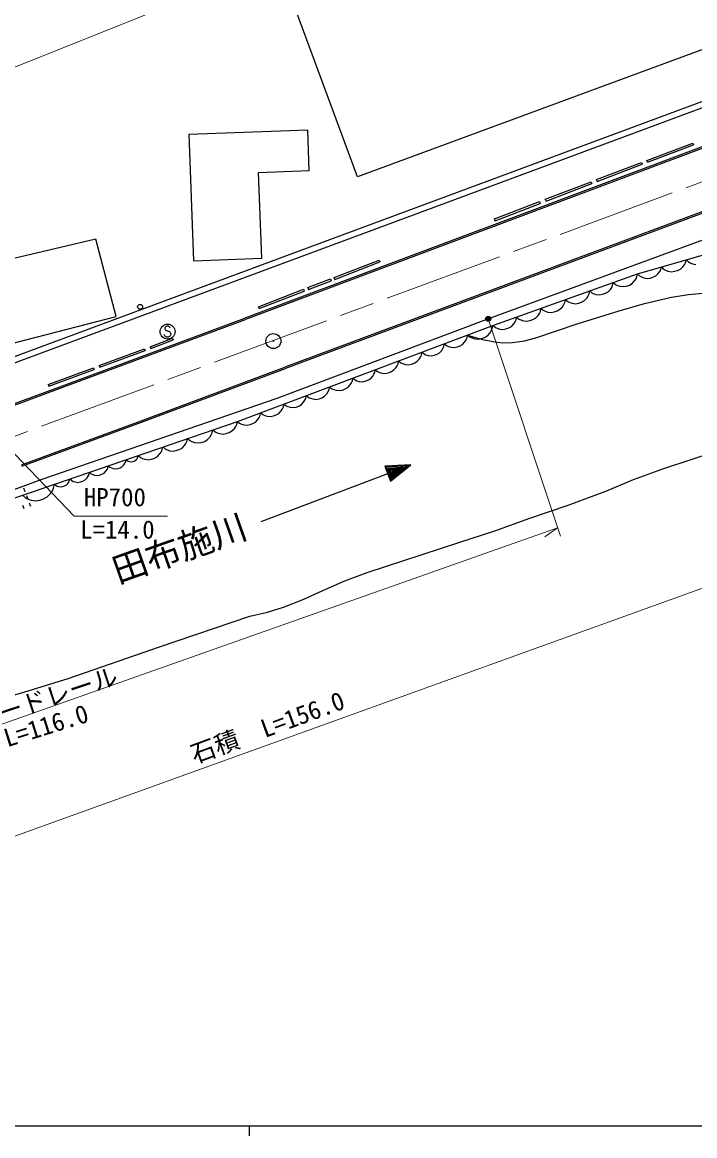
# Model space of a CAD drawing. Units: millimetres, scale not verified. Extents: x 40000 to 680000, y 20000 to 380000.
# Drawn here: x 145234 to 212742, y 204000 to 315752 of the extents above; entities that cross this region are included whole.
import ezdxf
from ezdxf.enums import TextEntityAlignment as Align

# ---------------------------------------------------------------- set-up
doc = ezdxf.new("R2010")
doc.units = ezdxf.units.MM
doc.header["$LTSCALE"] = 1000
doc.linetypes.add('CHAIN', pattern=[18.5, 12, -1.5, 3.5, -1.5])
for name, color, linetype, lineweight in [('M-BGD', 7, 'Continuous', 25), ('M-BGD-EXST', 7, 'Continuous', 25), ('M-BMK', 2, 'CHAIN', 13), ('M-BMK-SRVR', 3, 'Continuous', 25), ('M-STR-HTXT', 7, 'Continuous', 13), ('M-STR-STRC', 7, 'Continuous', 25), ('M-TTL-BAND', 7, 'Continuous', 25)]:
    doc.layers.add(name, color=color, linetype=linetype, lineweight=lineweight)
doc.layers.add('M-BMK-HTXT', color=7, linetype='Continuous')
doc.styles.add('ＭＳ ゴシック', font='')
doc.styles.get('ＭＳ ゴシック').set_extended_font_data('MS Gothic')

msp = doc.modelspace()

# ---------------------------------------------------------------- linework, layer by layer
at = {"layer": 'M-BGD'}
for p, q in [((178904, 300228), (172221, 318312)), ((220792, 315709), (178904, 300228)), ((141075, 280962), (226086, 312497)), ((141284, 280399), (226295, 311935)), ((173890, 304928), (161967, 304487)), ((161967, 304487), (162437, 291809)), ((174040, 300862), (173890, 304928)), ((215325, 303957), (167578, 286049)), ((215377, 303816), (167631, 285908)), ((168963, 300674), (174040, 300862)), ((169282, 292062), (168963, 300674)), ((217455, 298212), (171592, 281127)), ((217508, 298072), (171645, 280987)), ((219427, 296038), (191764, 285895)), ((152625, 293980), (143267, 291764)), ((154659, 286226), (152625, 293980)), ((207004, 290503), (216705, 293288)), ((162437, 291809), (169282, 292062)), ((211821, 291615), (211900, 291908)), ((211900, 291908), (212113, 291709)), ((212113, 291709), (212298, 291607)), ((209072, 290524), (209223, 290723)), ((209223, 290723), (209325, 290909)), ((209325, 290909), (209401, 291191)), ((209401, 291191), (209622, 290984)), ((209622, 290984), (209815, 290877)), ((209815, 290877), (210058, 290784)), ((210058, 290784), (210401, 290721)), ((210401, 290721), (210715, 290757)), ((210715, 290757), (211015, 290843)), ((211015, 290843), (211301, 290979)), ((211301, 290979), (211558, 291215)), ((211558, 291215), (211714, 291422)), ((211714, 291422), (211821, 291615)), ((212298, 291607), (212532, 291518)), ((212532, 291518), (212862, 291456)), ((173906, 289122), (176163, 289987)), ((173978, 288933), (176236, 289800)), ((192474, 285305), (207004, 290503)), ((204499, 289341), (204556, 289627)), ((204556, 289627), (204791, 289435)), ((206190, 289383), (206466, 289537)), ((206466, 289537), (206707, 289789)), ((206707, 289789), (206851, 290006)), ((206851, 290006), (206945, 290205)), ((206945, 290205), (207004, 290503)), ((206998, 290501), (207211, 290302)), ((207211, 290302), (207396, 290199)), ((207396, 290199), (207630, 290110)), ((207630, 290110), (207960, 290049)), ((207960, 290049), (208262, 290083)), ((208262, 290083), (208550, 290166)), ((208550, 290166), (208825, 290297)), ((208825, 290297), (209072, 290524)), ((202049, 288288), (202143, 288488)), ((202143, 288488), (202202, 288785)), ((202202, 288785), (202428, 288600)), ((202428, 288600), (202619, 288509)), ((202619, 288509), (202858, 288436)), ((202858, 288436), (203191, 288395)), ((203191, 288395), (203491, 288449)), ((203491, 288449), (203773, 288550)), ((203773, 288550), (204039, 288698)), ((204039, 288698), (204271, 288941)), ((204271, 288941), (204408, 289149)), ((204408, 289149), (204499, 289341)), ((204791, 289435), (204990, 289340)), ((204990, 289340), (205238, 289264)), ((205238, 289264), (205585, 289222)), ((205585, 289222), (205896, 289278)), ((205896, 289278), (206190, 289383)), ((199457, 287196), (199600, 287413)), ((199600, 287413), (199695, 287612)), ((199695, 287612), (199754, 287909)), ((199754, 287909), (199989, 287717)), ((199989, 287717), (200188, 287623)), ((200188, 287623), (200436, 287546)), ((200436, 287546), (200783, 287504)), ((200783, 287504), (201094, 287560)), ((201094, 287560), (201388, 287665)), ((201388, 287665), (201664, 287819)), ((201664, 287819), (201905, 288071)), ((201905, 288071), (202049, 288288)), ((141008, 282692), (154659, 286226)), ((194801, 285872), (194858, 286158)), ((194858, 286158), (195092, 285966)), ((196768, 286068), (197009, 286320)), ((197009, 286320), (197152, 286537)), ((197152, 286537), (197247, 286736)), ((197247, 286736), (197306, 287034)), ((197306, 287034), (197540, 286841)), ((197540, 286841), (197740, 286747)), ((197740, 286747), (197988, 286670)), ((197988, 286670), (198335, 286628)), ((198335, 286628), (198646, 286685)), ((198646, 286685), (198940, 286790)), ((198940, 286790), (199216, 286944)), ((199216, 286944), (199457, 287196)), ((148993, 279159), (167578, 286049)), ((149045, 279018), (167630, 285908)), ((166836, 275689), (192474, 285305)), ((191764, 285895), (170801, 277977)), ((192322, 284787), (192417, 284995)), ((192417, 284995), (192474, 285305)), ((192504, 285316), (192729, 285131)), ((192729, 285131), (192921, 285040)), ((192921, 285040), (193160, 284967)), ((193493, 284926), (193792, 284980)), ((193792, 284980), (194075, 285081)), ((194075, 285081), (194340, 285229)), ((194340, 285229), (194572, 285472)), ((194572, 285472), (194710, 285680)), ((194710, 285680), (194801, 285872)), ((195092, 285966), (195292, 285871)), ((195292, 285871), (195540, 285795)), ((195540, 285795), (195886, 285753)), ((195886, 285753), (196198, 285809)), ((196198, 285809), (196492, 285914)), ((196492, 285914), (196768, 286068)), ((189671, 283666), (189805, 283877)), ((189805, 283877), (189893, 284070)), ((189893, 284070), (189946, 284357)), ((189946, 284357), (190192, 284161)), ((190192, 284161), (190401, 284066)), ((190401, 284066), (190660, 283990)), ((190660, 283990), (191020, 283953)), ((191020, 283953), (191343, 284016)), ((191343, 284016), (191646, 284130)), ((191646, 284130), (191930, 284294)), ((191930, 284294), (192177, 284559)), ((192177, 284559), (192322, 284787)), ((193160, 284967), (193493, 284926)), ((187122, 282580), (187341, 282816)), ((187341, 282816), (187470, 283018)), ((187470, 283018), (187554, 283204)), ((187554, 283204), (187605, 283479)), ((187605, 283479), (187833, 283298)), ((187833, 283298), (188026, 283210)), ((188026, 283210), (188266, 283140)), ((188266, 283140), (188600, 283105)), ((188600, 283105), (188898, 283163)), ((188898, 283163), (189179, 283268)), ((189179, 283268), (189442, 283421)), ((189442, 283421), (189671, 283666)), ((182964, 281472), (183017, 281758)), ((183017, 281758), (183245, 281577)), ((184591, 281548), (184855, 281700)), ((184855, 281700), (185083, 281946)), ((185083, 281946), (185217, 282156)), ((185217, 282156), (185305, 282350)), ((185305, 282350), (185358, 282636)), ((185358, 282636), (185577, 282462)), ((185577, 282462), (185762, 282378)), ((185762, 282378), (185993, 282310)), ((185993, 282310), (186313, 282277)), ((186313, 282277), (186599, 282333)), ((186599, 282333), (186869, 282434)), ((186869, 282434), (187122, 282580)), ((157163, 275764), (171592, 281127)), ((157215, 275623), (171645, 280987)), ((180541, 280420), (180626, 280605)), ((180626, 280605), (180676, 280880)), ((180676, 280880), (180904, 280699)), ((180904, 280699), (181098, 280611)), ((181098, 280611), (181338, 280541)), ((181338, 280541), (181671, 280506)), ((181671, 280506), (181970, 280564)), ((181970, 280564), (182250, 280670)), ((182250, 280670), (182514, 280822)), ((182514, 280822), (182742, 281068)), ((182742, 281068), (182877, 281278)), ((182877, 281278), (182964, 281472)), ((183245, 281577), (183438, 281489)), ((183438, 281489), (183678, 281419)), ((183678, 281419), (184012, 281384)), ((184012, 281384), (184310, 281442)), ((184310, 281442), (184591, 281548)), ((178154, 279347), (178289, 279558)), ((178289, 279558), (178376, 279751)), ((178376, 279751), (178429, 280038)), ((178429, 280038), (178648, 279863)), ((178648, 279863), (178834, 279779)), ((178834, 279779), (179064, 279712)), ((179064, 279712), (179384, 279678)), ((179384, 279678), (179671, 279734)), ((179671, 279734), (179940, 279835)), ((179940, 279835), (180193, 279982)), ((180193, 279982), (180412, 280217)), ((180412, 280217), (180541, 280420)), ((121992, 269197), (148993, 279159)), ((122044, 269056), (149045, 279018)), ((173697, 278006), (173748, 278282)), ((173748, 278282), (173976, 278100)), ((175585, 278223), (175813, 278469)), ((175813, 278469), (175948, 278680)), ((175948, 278680), (176036, 278873)), ((176036, 278873), (176088, 279160)), ((176088, 279160), (176317, 278978)), ((176317, 278978), (176510, 278891)), ((176510, 278891), (176750, 278820)), ((176750, 278820), (177083, 278785)), ((177083, 278785), (177382, 278844)), ((177382, 278844), (177662, 278949)), ((177662, 278949), (177926, 279101)), ((177926, 279101), (178154, 279347)), ((170801, 277977), (147108, 269821)), ((171360, 276959), (171448, 277152)), ((171448, 277152), (171500, 277439)), ((171500, 277439), (171719, 277265)), ((171719, 277265), (171905, 277181)), ((171905, 277181), (172135, 277113)), ((172742, 277136), (173012, 277237)), ((173012, 277237), (173264, 277383)), ((173264, 277383), (173483, 277619)), ((173483, 277619), (173613, 277821)), ((173613, 277821), (173697, 278006)), ((173976, 278100), (174169, 278013)), ((174169, 278013), (174409, 277942)), ((174409, 277942), (174742, 277907)), ((174742, 277907), (175041, 277966)), ((175041, 277966), (175322, 278071)), ((175322, 278071), (175585, 278223)), ((168885, 275870), (169019, 276081)), ((169019, 276081), (169107, 276274)), ((169107, 276274), (169160, 276561)), ((169160, 276561), (169388, 276380)), ((169388, 276380), (169581, 276292)), ((169581, 276292), (169821, 276222)), ((169821, 276222), (170154, 276187)), ((170154, 276187), (170453, 276245)), ((170453, 276245), (170734, 276350)), ((170734, 276350), (170997, 276503)), ((170997, 276503), (171225, 276748)), ((171225, 276748), (171360, 276959)), ((172135, 277113), (172455, 277079)), ((172455, 277079), (172742, 277136)), ((135134, 264808), (166836, 275689)), ((145156, 271334), (157163, 275764)), ((145207, 271193), (157215, 275623)), ((166285, 274731), (166529, 274980)), ((166529, 274980), (166676, 275195)), ((166676, 275195), (166772, 275393)), ((166772, 275393), (166836, 275689)), ((166819, 275683), (167047, 275502)), ((167047, 275502), (167240, 275414)), ((167240, 275414), (167480, 275344)), ((167480, 275344), (167814, 275309)), ((167814, 275309), (168112, 275367)), ((168112, 275367), (168393, 275473)), ((168393, 275473), (168656, 275625)), ((168656, 275625), (168885, 275870)), ((161760, 273672), (161823, 273969)), ((161823, 273969), (162064, 273766)), ((163516, 273693), (163805, 273850)), ((163805, 273850), (164058, 274108)), ((164058, 274108), (164210, 274331)), ((164210, 274331), (164311, 274537)), ((164311, 274537), (164376, 274845)), ((164376, 274845), (164608, 274650)), ((164608, 274650), (164807, 274553)), ((164807, 274553), (165054, 274473)), ((165054, 274473), (165400, 274427)), ((165400, 274427), (165712, 274479)), ((165712, 274479), (166007, 274580)), ((166007, 274580), (166285, 274731)), ((159169, 272618), (159265, 272816)), ((159265, 272816), (159329, 273113)), ((159363, 273125), (159595, 272929)), ((159595, 272929), (159794, 272832)), ((159794, 272832), (160041, 272752)), ((160041, 272752), (160387, 272706)), ((160387, 272706), (160699, 272758)), ((160699, 272758), (160994, 272860)), ((160994, 272860), (161272, 273010)), ((161272, 273010), (161517, 273259)), ((161517, 273259), (161663, 273474)), ((161663, 273474), (161760, 273672)), ((162064, 273766), (162269, 273665)), ((162269, 273665), (162526, 273582)), ((162526, 273582), (162885, 273534)), ((162885, 273534), (163209, 273588)), ((163209, 273588), (163516, 273693)), ((155545, 271493), (155616, 271637)), ((155616, 271637), (155662, 271854)), ((155653, 271851), (155769, 271753)), ((155769, 271753), (155868, 271705)), ((155868, 271705), (155992, 271665)), ((155992, 271665), (156165, 271642)), ((156165, 271642), (156321, 271668)), ((156321, 271668), (156468, 271718)), ((156468, 271718), (156607, 271794)), ((156607, 271794), (156730, 271918)), ((156730, 271918), (156803, 272026)), ((156803, 272026), (156851, 272125)), ((156851, 272125), (156883, 272273)), ((156869, 272268), (157101, 272073)), ((157101, 272073), (157300, 271976)), ((157300, 271976), (157547, 271896)), ((157547, 271896), (157893, 271850)), ((157893, 271850), (158205, 271902)), ((158205, 271902), (158500, 272003)), ((158500, 272003), (158778, 272154)), ((158778, 272154), (159022, 272403)), ((159022, 272403), (159169, 272618)), ((151944, 270356), (151995, 270595)), ((151972, 270588), (152151, 270437)), ((153227, 270384), (153441, 270499)), ((153441, 270499), (153629, 270691)), ((153629, 270691), (153741, 270856)), ((153741, 270856), (153815, 271009)), ((153815, 271009), (153864, 271237)), ((153865, 271237), (154035, 271095)), ((154035, 271095), (154180, 271024)), ((154180, 271024), (154360, 270965)), ((154360, 270965), (154613, 270932)), ((154613, 270932), (154841, 270970)), ((154841, 270970), (155057, 271044)), ((155057, 271044), (155260, 271154)), ((155260, 271154), (155439, 271335)), ((155439, 271335), (155545, 271493)), ((169215, 265655), (184247, 271325)), ((184247, 271325), (181626, 271191)), ((181626, 271191), (182191, 269694)), ((183967, 271219), (181772, 271086)), ((181772, 271086), (182231, 269870)), ((183686, 271114), (181919, 270981)), ((181919, 270981), (182272, 270046)), ((183405, 271008), (182065, 270876)), ((182065, 270876), (182312, 270221)), ((182191, 269694), (184247, 271325)), ((183125, 270902), (182212, 270771)), ((182212, 270771), (182353, 270397)), ((182231, 269870), (183967, 271219)), ((182272, 270046), (183686, 271114)), ((182312, 270221), (183405, 271008)), ((182353, 270397), (183125, 270902)), ((182750, 270761), (182358, 270666)), ((182358, 270666), (182394, 270573)), ((182394, 270573), (182750, 270761)), ((147108, 269821), (134023, 265050)), ((148382, 268996), (148465, 269384)), ((148484, 269390), (148627, 269270)), ((149659, 269320), (149809, 269473)), ((149809, 269473), (149899, 269605)), ((149899, 269605), (149959, 269727)), ((149959, 269727), (149998, 269910)), ((150009, 269913), (150196, 269756)), ((150196, 269756), (150356, 269677)), ((150356, 269677), (150556, 269613)), ((150556, 269613), (150835, 269575)), ((150835, 269575), (151087, 269618)), ((151087, 269618), (151325, 269699)), ((151325, 269699), (151550, 269821)), ((151550, 269821), (151748, 270022)), ((151748, 270022), (151866, 270196)), ((151866, 270196), (151944, 270356)), ((152151, 270437), (152303, 270363)), ((152303, 270363), (152494, 270301)), ((152494, 270301), (152760, 270266)), ((152760, 270266), (153000, 270306)), ((153000, 270306), (153227, 270384)), ((145249, 268280), (145552, 268024)), ((145359, 269016), (145501, 268642)), ((145643, 268268), (145786, 267894)), ((147745, 268130), (148065, 268455)), ((148065, 268455), (148256, 268737)), ((148256, 268737), (148382, 268996)), ((148627, 269270), (148749, 269210)), ((148749, 269210), (148901, 269161)), ((148901, 269161), (149114, 269133)), ((149114, 269133), (149306, 269165)), ((149306, 269165), (149487, 269227)), ((149487, 269227), (149659, 269320)), ((145272, 267275), (145401, 266936)), ((145552, 268024), (145812, 267898)), ((145812, 267898), (146135, 267793)), ((145928, 267521), (146055, 267185)), ((146135, 267793), (146587, 267733)), ((146587, 267733), (146995, 267801)), ((146995, 267801), (147381, 267933)), ((147381, 267933), (147745, 268130))]:
    msp.add_line(p, q, dxfattribs=at)
for points in [[(189946, 284357), (191308, 283962), (192679, 283672), (193469, 283595), (194452, 283618), (195645, 283794), (196791, 284066), (200956, 285487), (205145, 286792), (207683, 287516), (210404, 288176), (212131, 288438), (213925, 288604), (216901, 288824), (219787, 289140), (221366, 289413), (223118, 289829), (225712, 290673)], [(140794, 247178), (145402, 248502), (149851, 249891), (159004, 253054), (168093, 256145), (169844, 256564), (171454, 257054), (173497, 257863), (175693, 258849), (177604, 259686), (179847, 260542), (189067, 263547), (192682, 264719), (196200, 265969), (200030, 267284), (203827, 268698), (206599, 269847), (209539, 270948), (218667, 273950)]]:
    msp.add_lwpolyline(points, dxfattribs=at)
for centre, radius in [((157067, 287193), 250), ((192017, 285987), 250), ((192017, 285987), 150), ((192017, 285987), 50)]:
    msp.add_circle(centre, radius, dxfattribs=at)
at = {"layer": 'M-BGD-EXST'}
for p, q in [((159616, 285180), (159548, 285043)), ((159548, 285043), (159548, 284975)), ((159548, 284975), (159616, 284839)), ((159753, 285248), (159616, 285180)), ((159889, 285248), (159753, 285248)), ((160026, 285180), (159889, 285248)), ((160094, 285043), (160026, 285180)), ((159548, 284293), (159480, 284430)), ((159616, 284225), (159548, 284293)), ((159616, 284839), (160026, 284702)), ((159753, 284157), (159616, 284225)), ((159889, 284157), (159753, 284157)), ((160026, 284225), (159889, 284157)), ((160026, 284702), (160094, 284634)), ((160094, 284293), (160026, 284225)), ((160094, 284634), (160162, 284498)), ((160162, 284430), (160094, 284293)), ((160162, 284498), (160162, 284430))]:
    msp.add_line(p, q, dxfattribs=at)
msp.add_circle((159821, 284702), 750, dxfattribs=at)
at = {"layer": 'M-BMK'}
msp.add_line((77769, 249533), (227461, 304914), dxfattribs=at)
at = {"layer": 'M-BMK-SRVR'}
for radius in [750, 30]:
    msp.add_circle((170450, 283752), radius, dxfattribs=at)
at = {"layer": 'M-STR-HTXT'}
for p, q in [((214429, 339272), (128163, 304727)), ((192017, 285987), (199255, 264162)), ((143796, 273129), (150432, 266198)), ((150432, 266198), (159808, 266198)), ((90857, 226819), (198974, 265008)), ((198974, 265008), (197700, 264112)), ((118458, 224683), (225050, 263100))]:
    msp.add_line(p, q, dxfattribs=at)
for radius in [250, 150, 50]:
    msp.add_circle((192017, 285987), radius, dxfattribs=at)
at = {"layer": 'M-STR-STRC'}
for p, q in [((207941, 301884), (212552, 303629)), ((208012, 301697), (212623, 303442)), ((212552, 303629), (212623, 303442)), ((208012, 301697), (207941, 301884)), ((202869, 299967), (207391, 301688)), ((202940, 299780), (207463, 301501)), ((207391, 301688), (207463, 301501)), ((197743, 297998), (202342, 299745)), ((197814, 297811), (202413, 299558)), ((202342, 299745), (202413, 299558)), ((202940, 299780), (202869, 299967)), ((192651, 296016), (197169, 297766)), ((192723, 295830), (197241, 297579)), ((197169, 297766), (197241, 297579)), ((197814, 297811), (197743, 297998)), ((192723, 295830), (192651, 296016)), ((176548, 290134), (181066, 291884)), ((176620, 289948), (181138, 291697)), ((181066, 291884), (181138, 291697)), ((176163, 289987), (176236, 289800)), ((176620, 289948), (176548, 290134)), ((168943, 287202), (173461, 288951)), ((169015, 287016), (173534, 288765)), ((173461, 288951), (173534, 288765)), ((173906, 289122), (173978, 288935)), ((169015, 287016), (168943, 287202)), ((158069, 283189), (160327, 284054)), ((158134, 283021), (160391, 283886)), ((160327, 284054), (160391, 283886)), ((152966, 281294), (157506, 282986)), ((153029, 281125), (157569, 282817)), ((157506, 282986), (157569, 282817)), ((158069, 283189), (158134, 283021)), ((147849, 279402), (152394, 281081)), ((147912, 279234), (152456, 280912)), ((152394, 281081), (152456, 280912)), ((152966, 281294), (153029, 281125)), ((147849, 279402), (147912, 279234))]:
    msp.add_line(p, q, dxfattribs=at)
at = {"layer": 'M-TTL-BAND'}
for p, q in [((40000, 205000), (579000, 205000)), ((168000, 205000), (168000, 204000))]:
    msp.add_line(p, q, dxfattribs=at)

# ---------------------------------------------------------------- texts
at = {"layer": 'M-BMK-HTXT', "style": 'ＭＳ ゴシック'}
msp.add_text('田布施川', height=2566, rotation=19.5, dxfattribs=at).set_placement((155087, 258680), align=Align.BOTTOM_LEFT)
at = {"layer": 'M-STR-HTXT', "style": 'ＭＳ ゴシック'}
for s, p in [('HP700', (151416, 266626)), ('L=14.0', (151043, 263376))]:
    msp.add_text(s, height=1833, dxfattribs=at).set_placement(p, align=Align.BOTTOM_LEFT)
for s, rotation, p in [('ガードレール', 18.3, (140929, 244151)), ('石積\u3000L=156.0', 20.2, (162739, 240808)), ('L=116.0', 17.4, (143891, 242459))]:
    msp.add_text(s, height=1833, rotation=rotation, dxfattribs=at).set_placement(p, align=Align.BOTTOM_LEFT)

doc.saveas('drawing.dxf')
